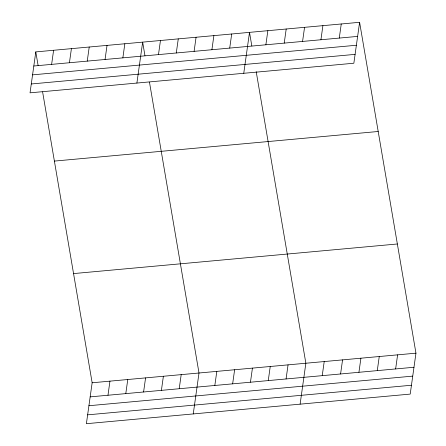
<?xml version="1.0" encoding="UTF-8"?>
<svg xmlns="http://www.w3.org/2000/svg" width="446" height="446" viewBox="0 0 446 446"><rect width="100%" height="100%" fill="white"/><g stroke="black" fill="none" stroke-linecap="round" stroke-linejoin="round"><path stroke-width="0.67" d="M35.791 51.903L30.044 92.829L353.851 63.226L359.604 22.3L35.791 51.903L38.105 65.467M51.624 64.375L53.604 50.275M69.431 62.747L71.41 48.647M87.243 61.119L89.222 47.02M105.05 59.491L107.034 45.392M122.862 57.863L124.841 43.764M42.61 91.915L92.149 382.774L86.396 423.7L410.208 394.097L415.956 353.171L359.604 22.3M136.9 83.062L142.653 42.136L144.961 55.7M107.977 395.245L109.956 381.146M158.481 54.607L160.46 40.508M125.789 393.612L127.768 379.518M176.287 52.974L178.272 38.88M143.595 391.984L145.574 377.89M194.099 51.346L196.078 37.252M161.407 390.356L163.387 376.262M211.906 49.718L213.89 35.624M179.214 388.728L181.199 374.634M229.718 48.09L231.697 33.996M193.252 413.933L199.005 373.001L149.466 82.148M243.756 73.295L249.509 32.363L251.817 45.927M214.833 385.472L216.817 371.373M265.877 44.784L267.856 30.69M232.645 383.844L234.624 369.745M284.225 43.106L286.204 29.012M250.451 382.216L252.436 368.117M302.572 41.428L304.557 27.334M268.263 380.589L270.243 366.489M320.925 39.755L322.904 25.656M286.07 378.961L288.055 364.861M339.272 38.077L341.257 23.978M300.113 404.16L305.861 363.234L256.21 71.7M322.229 375.655L324.214 361.555M340.582 373.977L342.561 359.877M358.93 372.298L360.909 358.199M377.277 370.62L379.262 356.521M395.63 368.942L397.609 354.849M33.812 66.002L357.62 36.399M32.569 74.856L356.376 45.252M31.287 83.976L355.094 54.373M54.39 161.09L378.202 131.486M73.551 273.588L397.364 243.984M92.149 382.774L415.956 353.171M90.164 396.873L413.977 367.264M88.921 405.726L412.734 376.123M87.639 414.847L411.452 385.244"/></g></svg>
